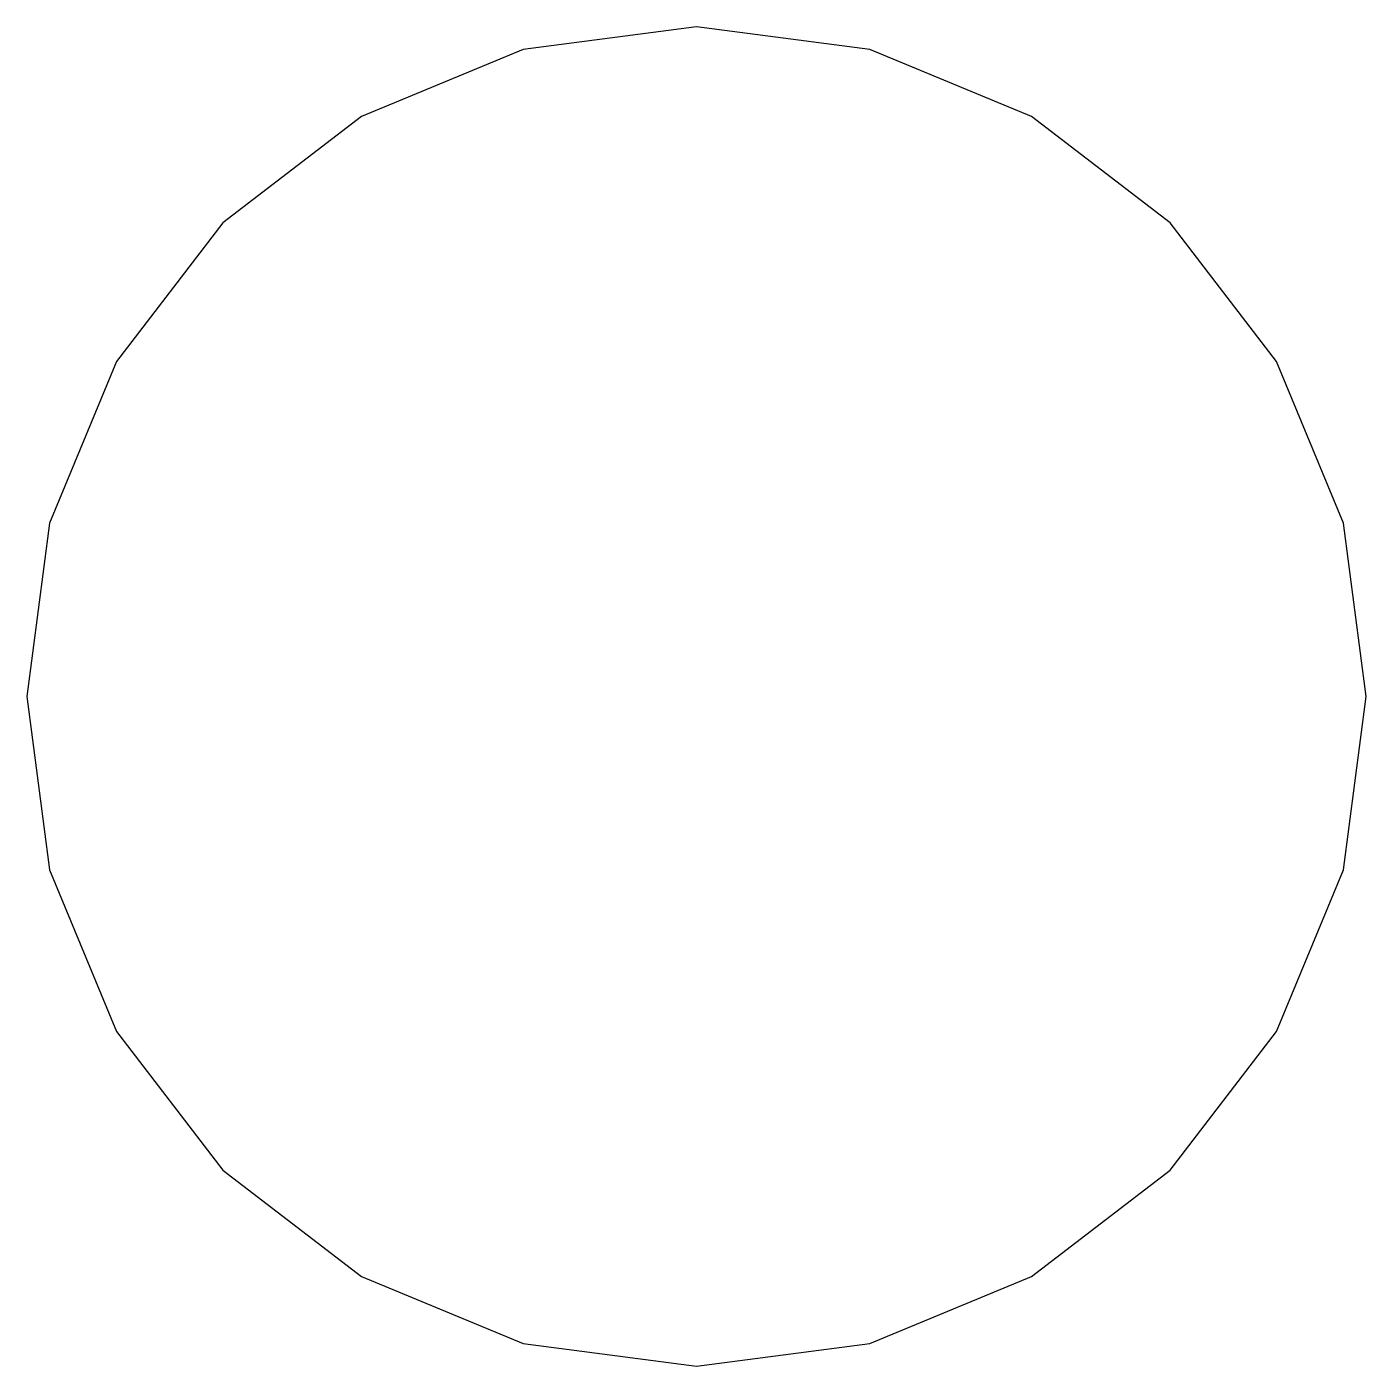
# Model space of a CAD drawing. Extents: x -100 to 100, y -100 to 100.
import ezdxf

# ---------------------------------------------------------------- set-up
doc = ezdxf.new("R2010")
doc.units = 0
doc.layers.get('0').update_dxf_attribs({"linetype": 'CONTINUOUS'})

msp = doc.modelspace()

# ---------------------------------------------------------------- linework, layer by layer
for p, q in [((0, 100), (-25.88, 96.59)), ((25.88, 96.59), (0, 100)), ((-25.88, 96.59), (-50, 86.6)), ((50, 86.6), (25.88, 96.59)), ((-50, 86.6), (-70.71, 70.71)), ((70.71, 70.71), (50, 86.6)), ((-70.71, 70.71), (-86.6, 50)), ((86.6, 50), (70.71, 70.71)), ((-86.6, 50), (-96.59, 25.88)), ((96.59, 25.88), (86.6, 50)), ((-96.59, 25.88), (-100, 0)), ((100, 0), (96.59, 25.88)), ((-100, 0), (-96.59, -25.88)), ((96.59, -25.88), (100, 0)), ((-96.59, -25.88), (-86.6, -50)), ((86.6, -50), (96.59, -25.88)), ((-86.6, -50), (-70.71, -70.71)), ((70.71, -70.71), (86.6, -50)), ((-70.71, -70.71), (-50, -86.6)), ((50, -86.6), (70.71, -70.71)), ((-50, -86.6), (-25.88, -96.59)), ((25.88, -96.59), (50, -86.6)), ((-25.88, -96.59), (0, -100)), ((0, -100), (25.88, -96.59))]:
    msp.add_line(p, q)

doc.saveas('drawing.dxf')
